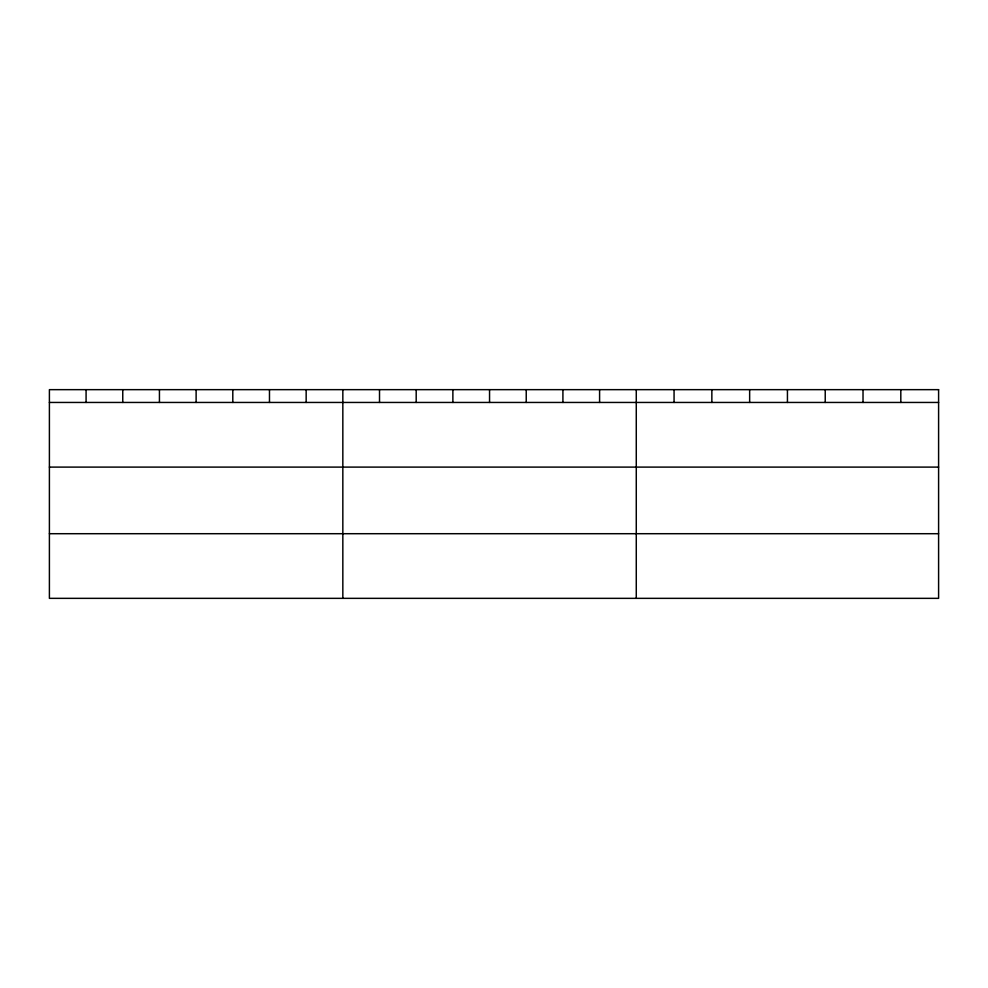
<?xml version="1.0" encoding="UTF-8"?>
<svg xmlns="http://www.w3.org/2000/svg" width="988" height="988" viewBox="0 0 988 988"><rect width="100%" height="100%" fill="white"/><g stroke="black" fill="none" stroke-linecap="round" stroke-linejoin="round"><path stroke-width="1.48" d="M49.4 402.449L938.6 402.449M49.4 467.102L938.6 467.102M49.4 533.705L938.6 533.705M900.809 389.655L900.809 402.449M863.018 389.655L863.018 402.449M825.227 389.655L825.227 402.449M787.436 389.655L787.436 402.449M749.645 389.655L749.645 402.449M711.854 389.655L711.854 402.449M674.063 389.655L674.063 402.449M636.272 389.655L636.272 598.345M599.593 389.655L599.593 402.449M562.913 389.655L562.913 402.449M526.234 389.655L526.234 402.449M489.554 389.655L489.554 402.449M452.875 389.655L452.875 402.449M416.195 389.655L416.195 402.449M379.516 389.655L379.516 402.449M342.836 389.655L342.836 598.345M306.157 389.655L306.157 402.449M269.477 389.655L269.477 402.449M232.798 389.655L232.798 402.449M196.118 389.655L196.118 402.449M159.439 389.655L159.439 402.449M122.759 389.655L122.759 402.449M86.08 389.655L86.08 402.449M938.6 389.655L49.4 389.655L49.4 598.345L938.6 598.345L938.6 389.655"/></g></svg>
